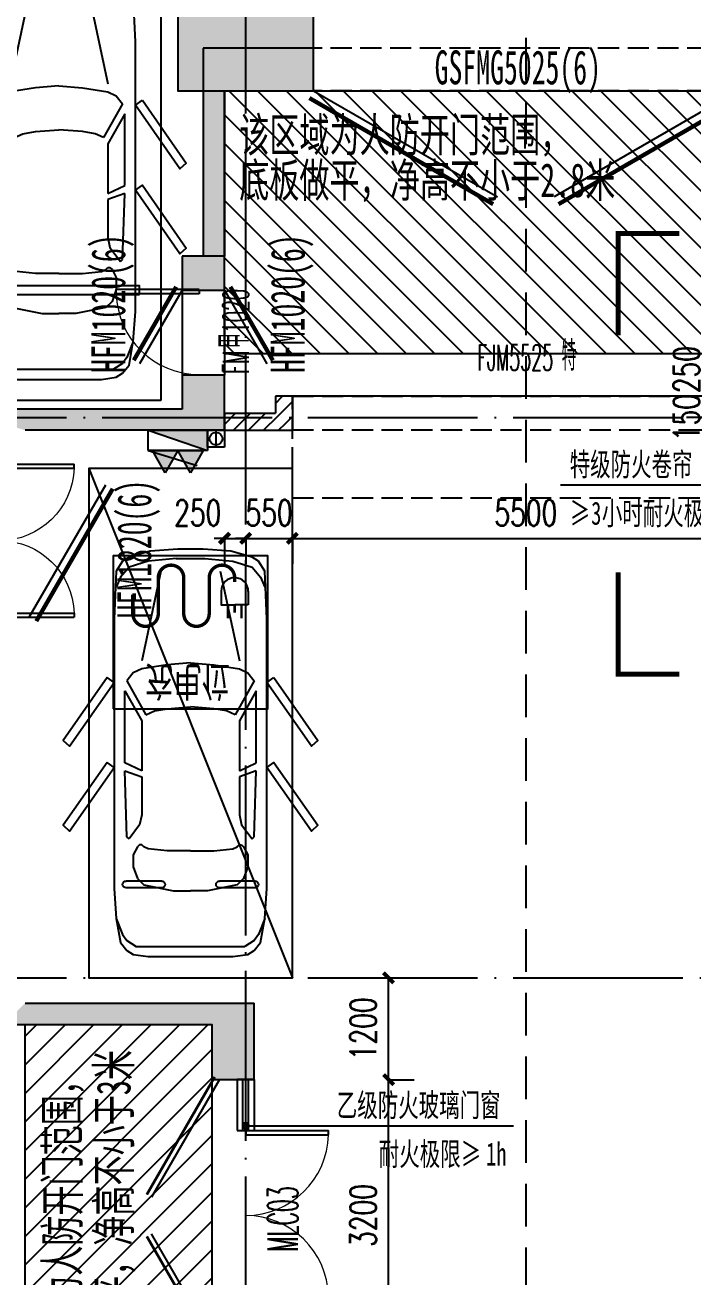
# Model space of a CAD drawing. Header units: millimetres. Extents: x 12325263 to 13848842, y -1463133 to 573208.
# Drawn here: x 12575397 to 12583266, y -1108011 to -1093263 of the extents above; entities that cross this region are included whole.
import ezdxf
from ezdxf.xclip import XClip

# ---------------------------------------------------------------- set-up
doc = ezdxf.new("R2010")
doc.units = ezdxf.units.MM
doc.header["$LTSCALE"] = 1000
doc.header["$XCLIPFRAME"] = 0
for name, pattern in [('__DASH', [0.35, 0.25, -0.1]), ('DASH', [0.35, 0.25, -0.1]), ('DASHED2', [0.375, 0.25, -0.125]), ('DOTE', [2.42, 2, -0.2, 0.02, -0.2]), ('地下室负三层平面图$0$-3F平面$0$$AUDIT_BAD_LTYPE2', [0])]:
    doc.linetypes.add(name, pattern=pattern)
for name, color, linetype in [('#s-灭火器', 20, 'Continuous'), ('-2F平面$0$WALL-SHATCH', 8, 'Continuous'), ('A-ANNO-DIMS', 83, 'Continuous'), ('A-ANNO-SYMB', 3, 'Continuous'), ('A-AXIS', 16, 'DOTE'), ('A-COLS', 6, 'Continuous'), ('A-DOOR', 2, 'Continuous'), ('A-WALL', 5, 'Continuous'), ('A-WALL-PATT', 8, 'Continuous'), ('A-WIND-IDEN', 211, 'Continuous'), ('A_WALL(防火墙)', 151, 'Continuous'), ('AXIS', 3, 'Continuous'), ('DOOR_FIRE', 1, 'Continuous'), ('DOOR_FIRE_TEXT', 7, 'Continuous'), ('EQUIP_消火栓', 7, 'Continuous'), ('PUB_HATCH', 8, 'Continuous'), ('PUB_TEXT', 7, 'Continuous'), ('VPIPE-消防中', 3, 'Continuous'), ('WALL', 5, 'Continuous'), ('WINDOW_TEXT', 7, 'Continuous'), ('人防墙', 6, 'Continuous'), ('人防平时标注', 42, 'Continuous'), ('人防门', 60, 'Continuous'), ('人防门编号', 73, 'Continuous'), ('公寓机动车库', 23, 'Continuous'), ('水条件', 1, 'Continuous'), ('车道中心线', 6, 'Continuous'), ('防火卷帘', 141, 'Continuous')]:
    doc.layers.add(name, color=color, linetype=linetype)
doc.styles.add('_TCH_DIM_T3', font='SIMPLEX.shx', dxfattribs={"width": 0.705882, "bigfont": 'GBCBIG.shx'})
doc.styles.add('_TCH_WINDOW', font='SIMPLEX', dxfattribs={"width": 0.7, "height": 3.5, "bigfont": 'GBCBIG'})
doc.styles.add('宋体', font='', dxfattribs={"width": 0.65})
doc.styles.add('标注宋体', font='', dxfattribs={"width": 0.6})
doc.styles.add('黑体', font='simhei.ttf', dxfattribs={"width": 0.7})
doc.styles.get('宋体').set_extended_font_data('SimSun')
doc.styles.get('标注宋体').set_extended_font_data('NSimSun')
doc.dimstyles.new('_TCH_ARCH&&120', dxfattribs={"dimtxt": 306, "dimasz": 120, "dimexe": 300, "dimexo": 360, "dimgap": 147, "dimtad": 1, "dimdec": 0, "dimzin": 0, "dimdsep": 46, "dimtxsty": '_TCH_DIM_T3', "dimblk": 'ARCHTICK', "dimcen": 0.09, "dimclrt": 7, "dimazin": 2, "dimtfac": 1, "dimtdec": 0, "dimtix": 1, "dimtmove": 2, "dimatfit": 3, "dimfxl": 1, "dimfxlon": 1, "dimtolj": 1, "dimtzin": 0, "dimarcsym": 0})
pattern_1 = [(45, (0, 89.76), (-88.388383, 88.388383), [])]

# ---------------------------------------------------------------- blocks, each defined once
blk = doc.blocks.new('asdgafgfasdfagfagasdgagadfgsdhgd$DorLib2D$00000206')
at = {"color": 0}
for p, q in [((-0.5267, 0.2129), (0.3394, 0.7129)), ((-0.5, 0.1667), (0.366, 0.6667)), ((0.5, -0.1667), (-0.366, -0.6667)), ((0.5267, -0.2129), (-0.3394, -0.7129))]:
    blk.add_line(p, q, dxfattribs=at)
blk = doc.blocks.new('asdgafgfasdfagfagasdgagadfgsdhgd$DorLib2D$00000211')
at = {"color": 0}
for p, q in [((-0.5, 0.05), (-0.067, 0.3)), ((0.5, 0.05), (0.067, 0.3))]:
    blk.add_line(p, q, dxfattribs=at)
at = {"color": 0, "const_width": 0.01}
for points in [[(-0.51, 0.0673), (-0.077, 0.3173)], [(0.51, 0.0673), (0.077, 0.3173)]]:
    blk.add_lwpolyline(points, dxfattribs=at)
blk = doc.blocks.new('asdgafgfasdfagfagasdgagadfgsdhgd$DorLib2D$00000202')
at = {"color": 0}
for p, q in [((-0.5, 0.25), (0.366, 0.75)), ((-0.5, -0.25), (0.366, -0.75)), ((-0.54, -0.319), (0.326, -0.819))]:
    blk.add_line(p, q, dxfattribs=at)
at = {"color": 0, "const_width": 0.05}
blk.add_lwpolyline([(-0.54, 0.319), (0.326, 0.819)], dxfattribs=at)
blk = doc.blocks.new('asdgafgf20230228-rf2')
at = {"layer": 'PUB_HATCH'}
for points in [[(6150, 24950), (5900, 25450), (5900, 23000), (6150, 23000)], [(6150, 24950), (7200, 24950), (7200, 25450), (5900, 25450)], [(5650, 23000), (5650, 22600), (6150, 22600), (6150, 23000)], [(6150, 20950), (6150, 21600), (5650, 21600), (5650, 21200)], [(6150, 20950), (5650, 21200), (3500, 21200), (3533, 21033), (3800, 20950)], [(3800, 14200), (3550, 13950), (6000, 13950), (6500, 14200)], [(6000, 13950), (6000, 13300), (6500, 13300), (6500, 14200)]]:
    blk.add_hatch(color=256, dxfattribs=at).paths.add_polyline_path(points)
at = {"layer": '人防平时标注'}
h = blk.add_hatch(dxfattribs=at)
h.set_pattern_fill('ANSI31', color=8, scale=150, angle=-90)
h.set_pattern_definition([(315, (-2978249.75, 9686087.57), (168.379802, 168.379802), [])])
h.paths.add_polyline_path([(13250, 24950), (13250, 21850), (6150, 21850), (6150, 24950)])
h = blk.add_hatch(dxfattribs=at)
h.set_pattern_fill('ANSI31', color=8, scale=150, angle=-180)
h.set_pattern_definition([(225, (9667487.63, 3004649.04), (168.379802, -168.379802), [])])
h.paths.add_polyline_path([(6000, 9450), (3800, 9450), (3800, 13950), (6000, 13950)])
at = {"layer": '人防墙'}
for p, q in [((5900, 25450), (5900, 23000)), ((7200, 25450), (5900, 25450)), ((7200, 24950), (7200, 25450)), ((6150, 24950), (6150, 23000)), ((6150, 24950), (7200, 24950)), ((5650, 23000), (5650, 22600)), ((6150, 23000), (5650, 23000)), ((6150, 23000), (5900, 23000)), ((6150, 22600), (6150, 23000)), ((5650, 22600), (6150, 22600)), ((6150, 21600), (5650, 21600)), ((5650, 21600), (5650, 21200)), ((6150, 20950), (6150, 21600)), ((5650, 21200), (3500, 21200)), ((6150, 20950), (3800, 20950)), ((3800, 14200), (6500, 14200)), ((6500, 13300), (6500, 14200)), ((3550, 13950), (6000, 13950)), ((6000, 13950), (6000, 13300)), ((6000, 13300), (6500, 13300))]:
    blk.add_line(p, q, dxfattribs=at)
at = {"layer": '人防平时标注', "elevation": 0}
blk.add_lwpolyline([(13250, 24950), (13250, 21850), (6150, 21850), (6150, 24950)], close=True, dxfattribs=at)
at = {"layer": '人防平时标注'}
blk.add_lwpolyline([(6000, 9450), (3800, 9450), (3800, 13950), (6000, 13950)], close=True, dxfattribs=at)
at = {"layer": '人防门', "linetype": '__DASH'}
for p, q in [((12200, 25450, 0), (7200, 25450, 0)), ((12200, 24950, 0), (7200, 24950, 0))]:
    blk.add_line(p, q, dxfattribs=at)
at = {"layer": '人防门'}
for p, q in [((5650, 22600, 0), (5650, 21600, 0)), ((6150, 22600, 0), (6150, 21600, 0))]:
    blk.add_line(p, q, dxfattribs=at)
at = {"layer": '人防门', "const_width": 50, "elevation": 0}
blk.add_lwpolyline([(5581, 22640), (5081, 21774)], dxfattribs=at)
at = {"layer": '人防门', "const_width": 50}
blk.add_lwpolyline([(4833, 20261), (3933, 18702)], dxfattribs=at)
at = {"layer": '人防门', "linetype": '__DASH', "ltscale": 1000, "xscale": -5000, "yscale": 5000, "zscale": 500, "rotation": 179.9994534061692}
blk.add_blockref('asdgafgfasdfagfagasdgagadfgsdhgd$DorLib2D$00000211', (9700, 25200), dxfattribs=at)
at = {"layer": '人防门', "zscale": 500}
for name, p, xscale, yscale, rotation in [('asdgafgfasdfagfagasdgagadfgsdhgd$DorLib2D$00000202', (5900, 22100), 1000, 1000, 269.9995192035279), ('asdgafgfasdfagfagasdgagadfgsdhgd$DorLib2D$00000206', (3550, 19650), -1800, 1800, 269.9997946998634)]:
    blk.add_blockref(name, p, dxfattribs=dict(at, xscale=xscale, yscale=yscale, rotation=rotation))
at = {"layer": '人防门', "ltscale": 1000, "xscale": 3200, "yscale": -3200, "zscale": 500, "rotation": 269.9997735239135}
blk.add_blockref('asdgafgfasdfagfagasdgagadfgsdhgd$DorLib2D$00000211', (6250, 11700), dxfattribs=at)
at = {"layer": '人防平时标注', "style": '标注宋体', "width": 0.65}
for s, rotation, p in [('该区域为人防开门范围，', 360, (6323, 24231)), ('底板做平，净高不小于2.8米', 360, (6323, 23696)), ('底板做平，净高不小于3米', 90, (5043, 9571)), ('该区域为人防开门范围，', 90, (4437, 9571))]:
    blk.add_text(s, height=400, rotation=rotation, dxfattribs=at).set_placement(p)
at = {"layer": '人防门编号', "style": '标注宋体', "width": 0.6}
for s, rotation, p in [('GSFMG5025(6)', 360, (8626, 25025)), ('HFM1020(6)', 89.9995, (4980, 21625, 0)), ('HFM1020(6)', 89.9995, (7094, 21625, 0)), ('HFM1820(6)', 90, (5287, 18733, 0))]:
    blk.add_text(s, height=400, rotation=rotation, dxfattribs=at).set_placement(p)
blk = doc.blocks.new('_FZH')
blk.add_lwpolyline([(-0.5, -0.5), (0.5, -0.5), (0.5, 0.5), (-0.5, 0.5)], close=True)
at = {"layer": 'PUB_HATCH'}
blk.add_solid([(-0.5, -0.5), (0.5, -0.5), (-0.5, 0.5), (0.5, 0.5)], dxfattribs=at)
blk = doc.blocks.new('1-3F')
at = {"layer": 'A-COLS', "xscale": 1600, "yscale": 1600, "zscale": 1600, "rotation": 270}
blk.add_blockref('_FZH', (-26300, 42650), dxfattribs=at)
blk = doc.blocks.new('adgshg13--2F平面$0$A$C7F010FC0')
at = {"layer": '-2F平面$0$WALL-SHATCH'}
h = blk.add_hatch(color=256, dxfattribs=at)
h.dxf.hatch_style = 1
h.paths.add_polyline_path([(-60384, -16881), (-763, 197), (12588, -13153), (12588, -157996), (-162965, -188820), (-171262, -180523), (-171262, -31311), (-150707, -10756), (-131860, -7981), (-99162, -7981), (-99162, -4981), (-76620, -4981), (-70108, -16881)], flags=16)
h.paths.add_polyline_path([(-60091, -16381), (-647, 647), (12988, -12988), (12988, -158332), (-163101, -189250), (-171662, -180689), (-171662, -31145), (-150778, -10261), (-131897, -7481), (-99562, -7481), (-99562, -4581), (-76366, -4581), (-69908, -16381)])
blk = doc.blocks.new('A$C2A3E77E8')
at = {"layer": 'WALL', "color": 1}
blk.add_blockref('adgshg13--2F平面$0$A$C7F010FC0', (561507.9, 205483.1), dxfattribs=at)
blk = doc.blocks.new('asdfasdfadgd')
at = {"layer": '车道中心线', "linetype": 'DASHED2', "ltscale": 2}
blk.add_line((16653, -15378), (16653, 32031), dxfattribs=at)
blk = doc.blocks.new('asdfsfsdf')
at = {"color": 253, "linetype": '地下室负三层平面图$0$-3F平面$0$$AUDIT_BAD_LTYPE2', "transparency": 33554559, "extrusion": (0.000447791, 3.52996e-16, 1)}
for p, q in [((-500, -141, 0), (-725, -212, 0)), ((-169, -110, 0), (-500, -141, 0)), ((169, -110, 0), (-169, -110, 0)), ((169, -110, 0), (500, -141, 0)), ((500, -141, 0), (725, -212, 0)), ((-725, -212, 0), (-825, -329, 0)), ((-350, -259, 0), (-575, -1318, 0)), ((350, -259, 0), (575, -1318, 0)), ((725, -212, 0), (825, -329, 0)), ((-825, -329, 0), (-875, -447, 0)), ((825, -329, 0), (875, -447, 0)), ((-675, -1459, 0), (-750, -1553, 0)), ((-575, -1412, 0), (-675, -1459, 0)), ((-275, -1365, 0), (-575, -1412, 0)), ((0, -1341), (-275, -1365, 0)), ((0, -1341), (275, -1365, 0)), ((275, -1365, 0), (575, -1412, 0)), ((575, -1412, 0), (675, -1459, 0)), ((675, -1459, 0), (750, -1553, 0)), ((-750, -1553, 0), (-525, -1953, 0)), ((750, -1553, 0), (525, -1953, 0)), ((-775, -2518, 0), (-775, -1671, 0)), ((-775, -1671, 0), (-575, -2024, 0)), ((775, -1671, 0), (575, -2024, 0)), ((775, -2518, 0), (775, -1671, 0)), ((-525, -1953, 0), (-425, -1906, 0)), ((-425, -1906, 0), (-275, -1882, 0)), ((-275, -1882, 0), (0, -1859)), ((275, -1882, 0), (0, -1859)), ((425, -1906, 0), (275, -1882, 0)), ((525, -1953, 0), (425, -1906, 0)), ((-575, -2024, 0), (-575, -2612, 0)), ((575, -2024, 0), (575, -2612, 0)), ((-575, -2612, 0), (-775, -2518, 0)), ((-775, -2612, 0), (-575, -2682, 0)), ((-750, -3388, 0), (-775, -2612, 0)), ((575, -2612, 0), (775, -2518, 0)), ((775, -2612, 0), (575, -2682, 0)), ((750, -3388, 0), (775, -2612, 0)), ((-575, -2682, 0), (-575, -3129, 0)), ((575, -2682, 0), (575, -3129, 0)), ((-575, -3129, 0), (-600, -3247, 0)), ((575, -3129, 0), (600, -3247, 0)), ((-725, -3412, 0), (-750, -3388, 0)), ((-600, -3247, 0), (-725, -3412, 0)), ((600, -3247, 0), (725, -3412, 0)), ((725, -3412, 0), (750, -3388, 0)), ((-625, -3506, 0), (-675, -3600, 0)), ((-600, -3482, 0), (-625, -3506, 0)), ((-575, -3482, 0), (-600, -3482, 0)), ((-550, -3506, 0), (-575, -3482, 0)), ((-500, -3529, 0), (-550, -3506, 0)), ((-275, -3553, 0), (-500, -3529, 0)), ((275, -3553, 0), (500, -3529, 0)), ((500, -3529, 0), (550, -3506, 0)), ((550, -3506, 0), (575, -3482, 0)), ((575, -3482, 0), (600, -3482, 0)), ((600, -3482, 0), (625, -3506, 0)), ((625, -3506, 0), (675, -3600, 0)), ((-675, -3600, 0), (-675, -3741, 0)), ((0, -3553), (-275, -3553, 0)), ((0, -3553), (275, -3553, 0)), ((675, -3600, 0), (675, -3741, 0)), ((-675, -3741, 0), (-625, -3882, 0)), ((675, -3741, 0), (625, -3882, 0)), ((-625, -3882, 0), (-550, -3953, 0)), ((-550, -3953, 0), (-200, -4024, 0)), ((550, -3953, 0), (200, -4024, 0)), ((625, -3882, 0), (550, -3953, 0)), ((-200, -4024, 0), (0, -4024)), ((200, -4024, 0), (0, -4024)), ((-875, -4353, 0), (-800, -4541, 0)), ((875, -4353, 0), (800, -4541, 0)), ((-800, -4541, 0), (-750, -4612, 0)), ((800, -4541, 0), (750, -4612, 0)), ((-750, -4612, 0), (-641, -4680, 0)), ((641, -4680, 0), (-641, -4680, 0)), ((750, -4612, 0), (641, -4680, 0))]:
    blk.add_line(p, q, dxfattribs=at)
for points in [[(-475, -24), (-150, 0), (150, 0), (475, -24), (725, -94), (800, -141), (875, -259), (900, -824), (900, -4000), (875, -4353), (825, -4635), (750, -4729), (675, -4776), (500, -4800), (-500, -4800), (-675, -4776), (-750, -4729), (-825, -4635), (-875, -4353), (-900, -4000), (-900, -824), (-875, -259), (-800, -141), (-725, -94)], [(-982, -1513), (-1500, -2253), (-1425, -2321), (-900, -1571)]]:
    blk.add_lwpolyline(points, close=True, dxfattribs=at)
at = {"color": 253, "linetype": '地下室负三层平面图$0$-3F平面$0$$AUDIT_BAD_LTYPE2', "transparency": 33554559, "extrusion": (0.000447791, 3.52996e-16, 1), "elevation": 0}
for points in [[(982, -1513), (1500, -2253), (1425, -2321), (900, -1571)], [(-900, -2571), (-982, -2513), (-1500, -3253), (-1425, -3321)], [(982, -2513), (1500, -3253), (1425, -3321), (900, -2571)]]:
    blk.add_lwpolyline(points, close=True, dxfattribs=at)
blk = doc.blocks.new('A$C06465456')
for points in [[(0, 5300), (2400, 5300), (2400, 0), (0, 0)], [(250, 4050), (250, 3950), (2150, 3950), (2150, 4050)]]:
    blk.add_lwpolyline(points, close=True)
at = {"xscale": -1, "rotation": 180}
blk.add_blockref('asdfsfsdf', (1200, 250), dxfattribs=at)
blk = doc.blocks.new('A$C10563155')
h = blk.add_hatch()
h.set_pattern_fill('ANSI31', color=256, scale=1000, angle=-90)
h.set_pattern_definition([(315, (0.02, 4800), (1122.53, 1122.53), [])])
h.paths.add_polyline_path([(1445, 520), (1605, 520), (1605, 680), (1605, 840), (1445, 840, 0.989863)])
for p, q in [((0, 2400), (6000, 0)), ((4860, 1540), (4860, 1960)), ((4900, 2000), (4900, 2000)), ((4940, 1540), (4940, 1960)), ((4900, 900), (4900, 900)), ((4860, 440), (4860, 860)), ((4940, 440), (4940, 860)), ((1605, 520), (1605, 680)), ((1445, 520), (1605, 520)), ((4900, 400), (4900, 400))]:
    blk.add_line(p, q)
for points in [[(0, 0), (0, 2400), (6000, 2400), (6000, 0)], [(2831, 2110), (2831, 290), (1031, 290), (1031, 2110)]]:
    blk.add_lwpolyline(points, close=True)
at = {"const_width": 40}
blk.add_lwpolyline([(1487, 1880), (1710, 1880, -1), (1710, 1580), (1289, 1580, 1), (1289, 1280), (1710, 1280, -1), (1710, 980), (1289, 980, 1), (1289, 680), (1337, 680)], format="xyb", dxfattribs=at)
blk.add_lwpolyline([(1449, 520, -1), (1445, 840), (1605, 840), (1605, 680)], format="xyb")
at = {"const_width": 30}
for points in [[(1605, 760), (1766, 760)], [(1605, 680), (1700, 680)], [(1605, 600), (1766, 600)]]:
    blk.add_lwpolyline(points, dxfattribs=at)
for centre, start, end in [((4900, 1960), 90, 180), ((4900, 1960), 0, 90), ((4900, 1540), 180, 270), ((4900, 1540), 270, 0), ((4900, 860), 90, 180), ((4900, 860), 0, 90), ((4900, 440), 180, 270), ((4900, 440), 180, 270), ((4900, 440), 270, 0), ((4900, 440), 270, 0)]:
    blk.add_arc(centre, 40, start, end)
at = {"rotation": 90}
blk.add_blockref('asdfsfsdf', (950, 1200), dxfattribs=at)
at = {"insert": (2685, 1738), "char_height": 350, "attachment_point": 1, "rotation": 270, "style": '黑体'}
blk.add_mtext_dynamic_manual_height_columns('充电位', width=1328.11, gutter_width=1750, heights=[0], dxfattribs=at)
blk = doc.blocks.new('管位')
at = {"layer": '水条件'}
blk.add_line((12573126, 675360), (12573126, 675160), dxfattribs=at)
blk.add_lwpolyline([(12573026, 675360), (12573226, 675360), (12573226, 675160), (12573026, 675160)], close=True, dxfattribs=at)
blk = doc.blocks.new('灭火器')
at = {"layer": '#s-灭火器', "ltscale": 1000}
for points in [[(292444, 59707), (292144, 59707), (292294, 59447)], [(292744, 59707), (292444, 59707), (292594, 59447)]]:
    blk.add_hatch(color=256, dxfattribs=at).paths.add_polyline_path(points)
for points in [[(292294, 59447), (292444, 59707), (292144, 59707)], [(292594, 59447), (292744, 59707), (292444, 59707)]]:
    blk.add_lwpolyline(points, close=True, dxfattribs=at)
blk = doc.blocks.new('$TWTSYS$00000508')
for p, q in [((-0.5, 0.5), (0.324, 1.224)), ((-0.5, 0.5), (-0.5, -0.5)), ((-0.5, -0.5), (0.5, 0.5)), ((0.5, 0.5), (-0.5, 0.5)), ((0.5, -0.5), (0.5, 0.5)), ((-0.5, -0.5), (0.5, -0.5))]:
    blk.add_line(p, q)
blk.add_solid([(0.5, -0.5), (0.5, 0.5), (-0.5, -0.5)])
blk = doc.blocks.new('消火栓')
at = {"layer": '#s-灭火器', "rotation": 180.0000000000001}
blk.add_blockref('灭火器', (12864422, 734932), dxfattribs=at)
at = {"layer": 'EQUIP_消火栓', "xscale": 700, "yscale": 240, "zscale": 700}
blk.add_blockref('$TWTSYS$00000508', (12571978, 675105), dxfattribs=at)
blk = doc.blocks.new('asdfasfads')
at = {"layer": 'VPIPE-消防中'}
blk.add_circle((12650, 25500), 75, dxfattribs=at)
at = {"xscale": -1, "rotation": 180}
blk.add_blockref('消火栓', (-12559778, 700585), dxfattribs=at)
at = {"layer": '水条件', "rotation": 180}
blk.add_blockref('管位', (12585776, 700760), dxfattribs=at)
blk = doc.blocks.new('qlzw')
at = {"layer": 'A-AXIS'}
for p, q in [((12444566.8, 979489.8), (12444566.8, 1082089.8)), ((12411416.8, 1033989.8), (12486866.8, 1033989.8)), ((12411416.8, 1027389.8), (12486866.8, 1027389.8))]:
    blk.add_line(p, q, dxfattribs=at)
blk = doc.blocks.new('_ArchTick')
at = {"color": 0, "linetype": 'ByBlock', "const_width": 0.4}
blk.add_lwpolyline([(-0.5, -0.5), (0.5, 0.5)], dxfattribs=at)
blk = doc.blocks.new('*D3755')
at = {"layer": 'A-ANNO-DIMS', "color": 0, "lineweight": -2, "transparency": 16777216}
for p, q in [((12583490, -1097887), (12583490, -1097767)), ((12583491, -1097887), (12583190, -1097887)), ((12583490, -1098037), (12583490, -1097887)), ((12583491, -1098037), (12583190, -1098037)), ((12583490, -1098037), (12583490, -1098157))]:
    blk.add_line(p, q, dxfattribs=at)
at = {"layer": 'Defpoints', "color": 0, "transparency": 16777216}
for p in [(12583490, -1097887), (12584047, -1097887), (12584047, -1098037)]:
    blk.add_point(p, dxfattribs=at)
at = {"layer": 'A-ANNO-DIMS', "color": 0, "lineweight": -2, "transparency": 16777216, "xscale": 120, "yscale": 120, "zscale": 120}
for p, rotation in [((12583490, -1097887), 270), ((12583490, -1098037), 90)]:
    blk.add_blockref('_ArchTick', p, dxfattribs=dict(at, rotation=rotation))
at = {"layer": 'A-ANNO-DIMS', "color": 7, "transparency": 16777216, "insert": (12583190, -1097887), "char_height": 306, "attachment_point": 5, "rotation": 90, "style": '_TCH_DIM_T3'}
blk.add_mtext('\\A1;150', dxfattribs=at)
blk = doc.blocks.new('*D3756')
at = {"layer": 'A-ANNO-DIMS', "color": 0, "lineweight": -2, "transparency": 16777216}
for p, q in [((12583490, -1097637), (12583490, -1097517)), ((12583491, -1097637), (12583190, -1097637)), ((12583490, -1097887), (12583490, -1097637)), ((12583491, -1097887), (12583190, -1097887)), ((12583490, -1097887), (12583490, -1098007))]:
    blk.add_line(p, q, dxfattribs=at)
at = {"layer": 'Defpoints', "color": 0, "transparency": 16777216}
for p in [(12583490, -1097637), (12584047, -1097637), (12584047, -1097887)]:
    blk.add_point(p, dxfattribs=at)
at = {"layer": 'A-ANNO-DIMS', "color": 0, "lineweight": -2, "transparency": 16777216, "xscale": 120, "yscale": 120, "zscale": 120}
for p, rotation in [((12583490, -1097637), 270), ((12583490, -1097887), 90)]:
    blk.add_blockref('_ArchTick', p, dxfattribs=dict(at, rotation=rotation))
at = {"layer": 'A-ANNO-DIMS', "color": 7, "transparency": 16777216, "insert": (12583190, -1097322), "char_height": 306, "attachment_point": 5, "rotation": 90, "style": '_TCH_DIM_T3'}
blk.add_mtext('\\A1;250', dxfattribs=at)
blk = doc.blocks.new('*D3775')
at = {"layer": 'A-ANNO-DIMS', "color": 0, "lineweight": -2, "transparency": 16777216}
for p, q in [((12577747, -1099310), (12577627, -1099310)), ((12577747, -1099309), (12577747, -1099610)), ((12577747, -1099310), (12577997, -1099310)), ((12577997, -1099309), (12577997, -1099610)), ((12577997, -1099310), (12578117, -1099310))]:
    blk.add_line(p, q, dxfattribs=at)
at = {"layer": 'Defpoints', "color": 0, "transparency": 16777216}
for p in [(12577747, -1098037), (12577997, -1098037), (12577997, -1099310)]:
    blk.add_point(p, dxfattribs=at)
at = {"layer": 'A-ANNO-DIMS', "color": 0, "lineweight": -2, "transparency": 16777216, "xscale": 120, "yscale": 120, "zscale": 120}
blk.add_blockref('_ArchTick', (12577747, -1099310), dxfattribs=at)
at = {"layer": 'A-ANNO-DIMS', "color": 0, "lineweight": -2, "transparency": 16777216, "xscale": 120, "yscale": 120, "zscale": 120, "rotation": 180}
blk.add_blockref('_ArchTick', (12577997, -1099310), dxfattribs=at)
at = {"layer": 'A-ANNO-DIMS', "color": 7, "transparency": 16777216, "insert": (12577432, -1099010), "char_height": 306, "attachment_point": 5, "style": '_TCH_DIM_T3'}
blk.add_mtext('\\A1;250', dxfattribs=at)
blk = doc.blocks.new('*D3776')
at = {"layer": 'A-ANNO-DIMS', "color": 0, "lineweight": -2, "transparency": 16777216}
for p, q in [((12577997, -1099310), (12577877, -1099310)), ((12577997, -1099309), (12577997, -1099610)), ((12577997, -1099310), (12578547, -1099310)), ((12578547, -1099309), (12578547, -1099610)), ((12578547, -1099310), (12578667, -1099310))]:
    blk.add_line(p, q, dxfattribs=at)
at = {"layer": 'Defpoints', "color": 0, "transparency": 16777216}
for p in [(12577997, -1098037), (12578547, -1098037), (12578547, -1099310)]:
    blk.add_point(p, dxfattribs=at)
at = {"layer": 'A-ANNO-DIMS', "color": 0, "lineweight": -2, "transparency": 16777216, "xscale": 120, "yscale": 120, "zscale": 120}
blk.add_blockref('_ArchTick', (12577997, -1099310), dxfattribs=at)
at = {"layer": 'A-ANNO-DIMS', "color": 0, "lineweight": -2, "transparency": 16777216, "xscale": 120, "yscale": 120, "zscale": 120, "rotation": 180}
blk.add_blockref('_ArchTick', (12578547, -1099310), dxfattribs=at)
at = {"layer": 'A-ANNO-DIMS', "color": 7, "transparency": 16777216, "insert": (12578272, -1099010), "char_height": 306, "attachment_point": 5, "style": '_TCH_DIM_T3'}
blk.add_mtext('\\A1;550', dxfattribs=at)
blk = doc.blocks.new('*D3777')
at = {"layer": 'A-ANNO-DIMS', "color": 0, "lineweight": -2, "transparency": 16777216}
for p, q in [((12578547, -1099309), (12578547, -1099610)), ((12578547, -1099310), (12584047, -1099310)), ((12584047, -1099309), (12584047, -1099610))]:
    blk.add_line(p, q, dxfattribs=at)
at = {"layer": 'Defpoints', "color": 0, "transparency": 16777216}
for p in [(12578547, -1098037), (12584047, -1098037), (12584047, -1099310)]:
    blk.add_point(p, dxfattribs=at)
at = {"layer": 'A-ANNO-DIMS', "color": 0, "lineweight": -2, "transparency": 16777216, "xscale": 120, "yscale": 120, "zscale": 120, "rotation": 180}
blk.add_blockref('_ArchTick', (12578547, -1099310), dxfattribs=at)
at = {"layer": 'A-ANNO-DIMS', "color": 0, "lineweight": -2, "transparency": 16777216, "xscale": 120, "yscale": 120, "zscale": 120}
blk.add_blockref('_ArchTick', (12584047, -1099310), dxfattribs=at)
at = {"layer": 'A-ANNO-DIMS', "color": 7, "transparency": 16777216, "insert": (12581297, -1099010), "char_height": 306, "attachment_point": 5, "style": '_TCH_DIM_T3'}
blk.add_mtext('\\A1;5500', dxfattribs=at)
blk = doc.blocks.new('*D3791')
at = {"layer": 'A-ANNO-DIMS', "color": 0, "lineweight": -2, "transparency": 16777216}
for p, q in [((12579679, -1104487), (12579980, -1104487)), ((12579680, -1105687), (12579680, -1104487)), ((12579679, -1105687), (12579980, -1105687))]:
    blk.add_line(p, q, dxfattribs=at)
at = {"layer": 'Defpoints', "color": 0, "transparency": 16777216}
for p in [(12578097, -1104487), (12579680, -1104487), (12578097, -1105687)]:
    blk.add_point(p, dxfattribs=at)
at = {"layer": 'A-ANNO-DIMS', "color": 0, "lineweight": -2, "transparency": 16777216, "xscale": 120, "yscale": 120, "zscale": 120}
for p, rotation in [((12579680, -1104487), 89.99977352385619), ((12579680, -1105687), 269.9997735238562)]:
    blk.add_blockref('_ArchTick', p, dxfattribs=dict(at, rotation=rotation))
at = {"layer": 'A-ANNO-DIMS', "color": 7, "transparency": 16777216, "insert": (12579380, -1105087), "char_height": 306, "attachment_point": 5, "rotation": 89.9998, "style": '_TCH_DIM_T3'}
blk.add_mtext('\\A1;1200', dxfattribs=at)
blk = doc.blocks.new('*D3792')
at = {"layer": 'A-ANNO-DIMS', "color": 0, "lineweight": -2, "transparency": 16777216}
for p, q in [((12579679, -1105687), (12579980, -1105687)), ((12579680, -1108887), (12579680, -1105687)), ((12579679, -1108887), (12579980, -1108887))]:
    blk.add_line(p, q, dxfattribs=at)
at = {"layer": 'Defpoints', "color": 0, "transparency": 16777216}
for p in [(12578097, -1105687), (12579680, -1105687), (12578097, -1108887)]:
    blk.add_point(p, dxfattribs=at)
at = {"layer": 'A-ANNO-DIMS', "color": 0, "lineweight": -2, "transparency": 16777216, "xscale": 120, "yscale": 120, "zscale": 120}
for p, rotation in [((12579680, -1105687), 89.99977352390047), ((12579680, -1108887), 269.9997735239004)]:
    blk.add_blockref('_ArchTick', p, dxfattribs=dict(at, rotation=rotation))
at = {"layer": 'A-ANNO-DIMS', "color": 7, "transparency": 16777216, "insert": (12579380, -1107287), "char_height": 306, "attachment_point": 5, "rotation": 89.9998, "style": '_TCH_DIM_T3'}
blk.add_mtext('\\A1;3200', dxfattribs=at)
blk = doc.blocks.new('$DorLib2D$00000002')
for p, q in [((-0.5, 0), (-0.5, 0.4875)), ((-0.475, 0.4875), (-0.5, 0.4875)), ((-0.475, 0), (-0.475, 0.4875)), ((0.475, 0), (0.475, 0.4875)), ((0.475, 0.4875), (0.5, 0.4875)), ((0.5, 0), (0.5, 0.4875)), ((-0.5, 0), (-0.475, 0)), ((0.5, 0), (0.475, 0))]:
    blk.add_line(p, q)
at = {"lineweight": 13}
for centre, start, end in [((-0.4875, 0), 0, 88.53072), ((0.4875, 0), 91.46928, 180)]:
    blk.add_arc(centre, 0.4875, start, end, dxfattribs=at)
blk = doc.blocks.new('$DorLib2D$00000001')
for p, q in [((0.45, 0.975), (0.5, 0.975)), ((0.45, 0), (0.45, 0.975)), ((0.5, 0), (0.5, 0.975)), ((0.5, 0), (0.45, 0))]:
    blk.add_line(p, q)
at = {"lineweight": 13}
blk.add_arc((0.475, 0), 0.975, 91.4693, 180, dxfattribs=at)
blk = doc.blocks.new('$DorLib2D$00000037')
at = {"linetype": 'DASH'}
blk.add_line((0.5, 0), (-0.5, 0), dxfattribs=at)
blk = doc.blocks.new('$WINLIB2D$00000001')
at = {"color": 0}
for points in [[(-0.5, 0.5), (-0.5, -0.5)], [(-0.5, 0.5), (0.5, 0.5)], [(0.5, -0.5), (0.5, 0.5)], [(0.5, 0.167), (-0.5, 0.167)], [(0.5, -0.167), (-0.5, -0.167)], [(-0.5, -0.5), (0.5, -0.5)]]:
    blk.add_lwpolyline(points, dxfattribs=at)

msp = doc.modelspace()

# ---------------------------------------------------------------- hatches: boundary and pattern name
at = {"layer": 'A-WALL-PATT'}
h = msp.add_hatch(dxfattribs=at)
h.set_pattern_fill('普通砖', color=256, scale=50, style=0)
h.set_pattern_definition(pattern_1)
h.paths.add_polyline_path([(12578346.8, -1097636.8), (12578346.8, -1097836.8), (12578546.8, -1098036.8), (12578546.8, -1097636.8)])
h = msp.add_hatch(dxfattribs=at)
h.set_pattern_fill('普通砖', color=256, scale=50, style=0)
h.set_pattern_definition(pattern_1)
h.paths.add_polyline_path([(12577746.8, -1098036.8), (12578546.8, -1098036.8), (12578346.8, -1097836.8), (12577746.8, -1097836.8)])

# ---------------------------------------------------------------- linework, layer by layer
at = {"layer": 'A-ANNO-SYMB', "const_width": 60}
for points in [[(12582383.9, -1096920), (12582383.9, -1095720), (12583103.9, -1095720)], [(12583103.9, -1100910), (12582383.9, -1100910), (12582383.9, -1099710)]]:
    msp.add_lwpolyline(points, dxfattribs=at)
at = {"layer": 'A-WALL'}
msp.add_line((12577896.9, -1105686.8), (12578096.9, -1105686.8), dxfattribs=at)
at = {"layer": 'A_WALL(防火墙)'}
for p, q in [((12578346.8, -1097636.8), (12578346.8, -1097836.8)), ((12578546.8, -1097636.8), (12578346.8, -1097636.8)), ((12578546.8, -1097636.8), (12578546.8, -1098036.8)), ((12577746.8, -1097836.8), (12578346.8, -1097836.8)), ((12577746.8, -1097836.8), (12577746.8, -1098036.8)), ((12577746.8, -1098036.8), (12578546.8, -1098036.8))]:
    msp.add_line(p, q, dxfattribs=at)
at = {"layer": 'AXIS'}
for p, q in [((12583849, -1098682), (12581705.8, -1098682)), ((12577996.8, -1106230), (12579680, -1106230)), ((12579680, -1106230), (12581152.9, -1106230))]:
    msp.add_line(p, q, dxfattribs=at)
at = {"layer": 'AXIS', "const_width": 48}
msp.add_lwpolyline([(12577972.8, -1106230, 1), (12578020.8, -1106230, 1)], format="xyb", close=True, dxfattribs=at)
at = {"layer": '防火卷帘', "linetype": 'DASH'}
msp.add_line((12584046.8, -1098036.8), (12578546.8, -1098036.8), dxfattribs=at)
at = {"layer": '防火卷帘', "color": 6, "linetype": '__DASH'}
msp.add_lwpolyline([(12584046.8, -1097636.8), (12584046.8, -1098836.8), (12578546.8, -1098836.8), (12578546.8, -1097636.8)], close=True, dxfattribs=at)

# ---------------------------------------------------------------- block references
ref = msp.add_blockref('A$C2A3E77E8', (12039933.3, -1095474.8), dxfattribs=dict(rotation=350.0412492537527))
XClip(ref).set_block_clipping_path([(574517.6328491271, 127502.2367430634), (563167.6328490991, 127502.2228846755), (563167.6311767455, 128872.3654828509), (556800.2987149898, 128872.35771109), (544257.8770271596, 126670.0996581088), (543557.4714692105, 130659.0804795903), (536268.9804626536, 129379.331731239), (537790.8662453052, 120711.8038626132), (523312.3703787625, 118169.6006707186), (521652.1357429288, 127625.0713569671), (520765.6618171427, 127469.4202569119), (520307.3778515682, 130079.4678951118), (515776.700237589, 129283.9687092729), (515422.1926091146, 131303.0932199814), (513452.2958014049, 130957.2097736297), (514282.4182554409, 126229.4878651481), (510637.9919826575, 125589.577113275), (512263.534631284, 116331.1783077423), (512362.3527807724, 116348.529120174), (517291.1072248165, 88278.0145814414), (519851.8954271879, 88727.6234641299), (522454.6248882134, 73904.4148362107), (519893.7906026859, 73454.7686835658), (526007.3042119928, 38637.452739819), (480033.7029030509, 30565.0258553012), (466439.1866319198, 28317.0522398334), (446673.6220214516, 140886.9888556413), (578014.3726615645, 163948.422490485), (584117.7942495663, 129187.8787387202)])
for name, p in [('1-3F', (12604296.8, -1135886.8)), ('asdfasfads', (12564996.8, -1123636.8)), ('asdfasdfadgd', (12564646.8, -1124286.8))]:
    msp.add_blockref(name, p)
at = {"layer": 'A-DOOR', "rotation": 269.9998655298504}
for name, p, xscale, yscale, zscale in [('$WINLIB2D$00000001', (12577996.9, -1105986.8), 600, 200, 600), ('$DorLib2D$00000002', (12577996.9, -1107286.8), 2000, 2000, 2000)]:
    msp.add_blockref(name, p, dxfattribs=dict(at, xscale=xscale, yscale=yscale, zscale=zscale))
at = {"layer": 'A_WALL(防火墙)'}
msp.add_blockref('qlzw', (133430, -2131876.5), dxfattribs=at)
at = {"layer": 'DOOR_FIRE', "zscale": 100}
for name, p, xscale, yscale, rotation in [('$DorLib2D$00000001', (12577446.8, -1096879.3), -1000, -1000, 270), ('$DorLib2D$00000002', (12575096.8, -1099336.7), 1800, -1800, 89.99999999979427)]:
    msp.add_blockref(name, p, dxfattribs=dict(at, xscale=xscale, yscale=yscale, rotation=rotation))
at = {"layer": '人防墙'}
ref = msp.add_blockref('asdgafgf20230228-rf2', (12571596.8, -1118986.7), dxfattribs=at)
XClip(ref).set_block_clipping_path([(-67355.290652331, -38121.2847742999), (65994.7093476802, 85028.7152257001)])
at = {"layer": '公寓机动车库', "rotation": 180}
msp.add_blockref('A$C06465456', (12576996.9, -1092386.8, 0), dxfattribs=at)
at = {"layer": '公寓机动车库', "xscale": -1, "rotation": 90}
msp.add_blockref('A$C10563155', (12578546.8, -1098486.8), dxfattribs=at)
at = {"layer": '防火卷帘', "xscale": -5500, "yscale": -5500, "zscale": 100, "rotation": 179.9999999961649}
msp.add_blockref('$DorLib2D$00000037', (12581296.8, -1097636.8), dxfattribs=at)

# ---------------------------------------------------------------- texts
at = {"layer": 'A-WIND-IDEN', "style": '_TCH_WINDOW', "width": 0.494118}
msp.add_text('MLC03', height=357, rotation=89.99987, dxfattribs=at).set_placement((12578611.3, -1107715.2))
at = {"layer": 'DOOR_FIRE_TEXT', "style": '_TCH_WINDOW'}
for s, height, width, p in [('1020', 306, 0.494118, (12578032.7, -1096891.6)), ('甲', 347.2, 0.7, (12578032.7, -1097068.5)), ('FM', 306, 0.494118, (12578032.7, -1097370.9))]:
    msp.add_text(s, height=height, rotation=90, dxfattribs=dict(at, width=width)).set_placement(p)
at = {"layer": 'PUB_TEXT', "style": '宋体', "width": 0.65}
for s, p in [('特级防火卷帘', (12581813.8, -1098574)), ('≥', (12581813.8, -1099150)), ('小时耐火极限', (12582192.9, -1099150)), ('3', (12582066.5, -1099150)), ('乙级防火玻璃门窗', (12579070.2, -1106122)), ('耐火极限≥', (12579564.8, -1106698)), ('1h', (12580828.6, -1106698))]:
    msp.add_text(s, height=271.9, dxfattribs=at).set_placement(p)
at = {"layer": 'WINDOW_TEXT', "style": '_TCH_WINDOW'}
for s, height, width, p in [('FJM5525', 306, 0.494118, (12580724.9, -1097334.4)), ('特', 347.2, 0.7, (12581718.5, -1097334.4))]:
    msp.add_text(s, height=height, rotation=360, dxfattribs=dict(at, width=width)).set_placement(p)

# ---------------------------------------------------------------- dimensions: what is measured, and where the dimension line sits
at = {"layer": 'A-ANNO-DIMS'}
for base, p1, p2, angle, picture, middle in [((12583490, -1097636.8), (12584046.8, -1097886.8), (12584046.8, -1097636.8), 90, '*D3756', (12583190, -1097322.4)), ((12583490, -1097886.8), (12584046.8, -1098036.8), (12584046.8, -1097886.8), 90, '*D3755', (12583190, -1097886.8)), ((12577996.8, -1099310), (12577746.8, -1098036.8), (12577996.8, -1098036.8), 0, '*D3775', (12577432.4, -1099010))]:
    dim = msp.add_linear_dim(base=base, p1=p1, p2=p2, angle=angle, dimstyle='_TCH_ARCH&&120', dxfattribs=at)
    dim.commit()
    dim.dimension.update_dxf_attribs({"geometry": picture, "text_midpoint": middle, "dimtype": 129})
for p1, p2, distance, picture, middle in [((12577996.8, -1098036.8), (12578546.8, -1098036.8), -1273.2, '*D3776', (12578271.8, -1099010)), ((12578546.8, -1098036.8), (12584046.8, -1098036.8), -1273.2, '*D3777', (12581296.8, -1099010)), ((12578096.8, -1105686.8), (12578096.8, -1104486.8), -1583.2, '*D3791', (12579380, -1105086.8)), ((12578096.8, -1108886.8), (12578096.8, -1105686.8), -1583.2, '*D3792', (12579380, -1107286.8))]:
    dim = msp.add_aligned_dim(p1=p1, p2=p2, distance=distance, dimstyle='_TCH_ARCH&&120', dxfattribs=at)
    dim.commit()
    dim.dimension.update_dxf_attribs({"geometry": picture, "text_midpoint": middle})

doc.saveas('drawing.dxf')
